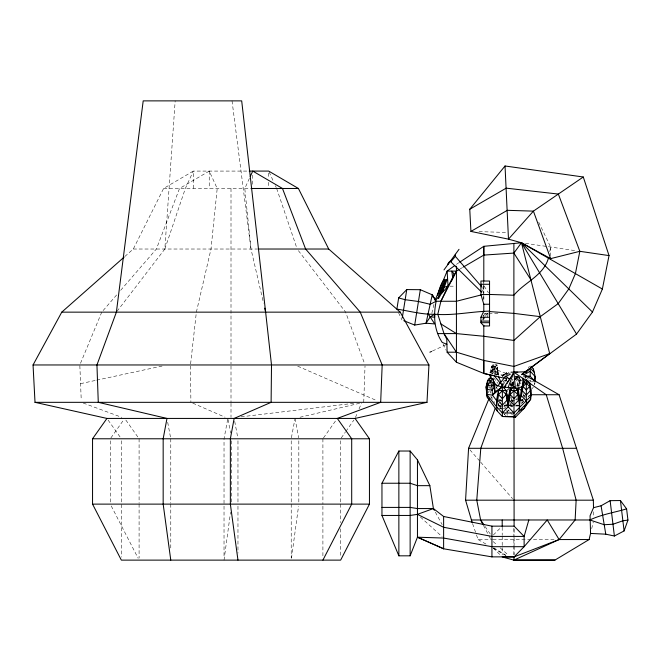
<?xml version="1.0" encoding="UTF-8"?>
<svg xmlns="http://www.w3.org/2000/svg" width="661" height="661" viewBox="0 0 661 661"><rect width="100%" height="100%" fill="white"/><g stroke="black" fill="none" stroke-linecap="round" stroke-linejoin="round"><path stroke-width="0.5" stroke-dasharray="3.31 2.48" d="M483.811 320.23L483.811 316.437M483.811 299.995L483.819 282.379M363.732 402.326L365.021 365.971M117.014 311.339L164.837 249.023L175.173 100.877M513.225 385.66L513.523 381.587M190.608 363.947L196.251 313.165M504.351 375.993L492.734 373.919L492.486 369.623L493.139 364.368L496.932 364.946L498.634 375.159M224.029 560.123L230.532 512.267M291.493 558.115L298.557 506.111M512.184 385.644L513.068 379.645M491.594 373.498L491.47 366.549L493.139 364.368L497.369 369.879L498.419 375.283M524.941 378.538L525.264 376.514L525.52 378.257M511.622 386.173L512.754 379.183M512.283 385.66L513.118 380.571M501.443 386.131L501.922 383.397M513.845 381.571L513.043 386.131L513.043 380.992L512.201 385.702M523.182 395.46L523.487 393.733M534.642 384.553L534.964 382.719M227.657 419.396L224.029 438.78L224.029 504.12M291.402 437.805L294.847 419.396M507.565 391.816L508.127 388.908M549.729 251.676L550.646 247.032L538.715 222.179M495.957 375.398L495.7 372.06L497.369 369.879L494.42 367.062L491.47 366.549L489.95 372.92L492.486 369.623L498.22 370.49L505.839 373.242L509.904 373.44M196.367 312.149L211.008 249.023L217.205 188.476L209.24 171.083L179.519 188.476L156.384 249.023L120.641 290.328M591.694 528.626L593.297 521.901M431.831 313.24L433.98 304.258M164.837 249.023L185.344 188.476L193.309 171.083L249.214 171.083M487.041 317.619L488.479 313.909M505.07 375.159L505.839 373.242L507.078 375.919M520.538 379.687L517.836 386.371L516.547 382.736M101.753 312.149L79.824 364.963L81.245 400.359M355.453 417.479L357.444 412.745M359.039 408.952L361.427 403.268M249.404 178.404L244.793 188.476L250.99 249.023L263.541 303.126M521.174 401.186L522.041 399.384L523.876 401.351M124.838 256.485L133.307 249.023L163.589 188.476L193.309 171.083L193.309 188.476M507.111 412.588L508.565 409.919M493.139 364.368L495.7 372.06L491.908 371.482L494.42 367.062L496.932 364.946L497.369 369.879M519.959 377.324L516.547 381.81M110.874 437.962L123.549 420.057M323.477 437.962L336.152 420.057M341.233 437.962L345.265 432.261M345.835 431.451L353.899 420.057M532.088 388.775L533.287 387.123M483.398 319.387L488.322 312.777M491.098 373.457L490.726 369.342L492.825 366.624L497.559 367.334L498.113 373.506L497.064 374.87M491.908 371.482L496.932 364.946M492.329 374.151L497.559 367.334M495.684 373.787L498.22 370.49L497.725 374.68L505.839 375.076M487.264 393.642L489.289 391.006L490.892 393.088M495.676 388.511L496.94 386.958M507.103 374.514L509.011 372.184M103.099 310.587L117.27 294.219M482.257 319.56L484.91 316.495M485.579 315.727L488.231 312.661M521.405 403.293L524.024 400.376M502.401 376.547L506.235 372.432L508.152 374.49M501.724 385.264L506.235 380.43L506.119 378.373M515.778 378.051L517.15 376.588M507.607 389.8L509.656 387.594M528.238 367.69L529.544 366.293M513.969 384.578L512.035 386.652L510.746 385.264M497.956 405.011L499.22 403.664M499.848 402.987L501.74 400.963M514.002 376.547L517.836 376.828L521.669 380.653L517.836 384.768L516.555 383.397M509.557 405.011L510.821 403.664M511.449 402.987L513.341 400.963M504.26 414.48L506.152 412.456M501.302 384.429L502.525 385.933L504.64 383.777M521.546 401.02L522.958 399.583M523.661 398.864L525.776 396.707M521.562 403.334L523.686 401.186M514.002 380.653L517.836 376.828M493.304 535.046L502.203 526.148M528.056 396.617L529.395 395.361M502.195 376.324L505.839 373.242L501.98 375.861M528.42 396.476L529.882 395.352M515.44 379.307L518.654 376.894M515.497 379.05L518.794 376.596M483.282 315.578L487.992 312.24M456.429 264.334L458.85 262.739M459.957 269.044L462.609 267.49M523.71 396.749L525.388 395.873M432.434 351.016L446.059 344.687M300.003 417.256L359.741 403.26M80.576 383.644L95.663 380.389M96.671 380.166L162.077 366.054M241.133 416.827L354.66 403.185M523.347 376.935L525.305 376.745M163.589 188.476L252.758 188.476M133.307 249.023L257.451 249.023M449.918 286.188L455.495 286.188M483.811 313.38L487.826 313.38M488.826 313.38L498.848 313.38M515.679 377.315L518.497 377.315M504.318 380.653L506.235 380.653M517.836 380.653L521.669 380.653M528.478 380.868L530.196 380.868M503.36 380.992L506.235 380.992M517.836 380.992L521.669 380.992M531.18 381.802L534.138 381.802M516.051 385.933L518.588 385.933M523.19 395.278L525.074 395.278M516.613 398.096L519.439 398.096M515.902 399.087L517.836 399.087M498.658 399.847L500.542 399.847M515.572 399.847L517.447 399.847M521.207 399.847L523.091 399.847M499.493 400.045L501.41 400.045M511.093 400.045L513.01 400.045M499.625 400.376L501.559 400.376M514.737 400.376L510.978 400.376L510.978 397.426M521.207 400.376L523.19 400.376M499.468 400.566L501.402 400.566M511.069 400.566L513.002 400.566M510.978 401.376L512.862 401.376M504.401 405.119L506.285 405.119M509.937 405.119L511.812 405.119M516.514 405.119L518.497 405.119M516.613 405.482L519.439 405.482M498.336 405.689L501.36 405.689M504.384 405.689L506.409 405.689M509.937 405.689L512.961 405.689M515.985 405.689L518.001 405.689M503.36 406.019L498.658 406.019L501.476 408.663M504.293 406.019L507.111 406.019M509.937 406.019L514.737 406.019M515.572 406.019L519.439 406.019M499.468 406.788L501.402 406.788M511.069 406.788L513.002 406.788M499.6 408.473L501.476 408.473M502.418 408.473L505.235 408.473M476.474 534.889L478.093 539.55L492.412 539.55M492.891 539.55L554.075 539.55M479.035 231.647L507.466 232.457M504.822 405.3L506.871 405.358M507.896 405.391L510.978 405.482L509.986 402.797M523.091 375.927L525.123 376.026M515.572 405.119L518.472 405.391M508.078 405.21L510.978 405.482L509.879 404.028M525.487 243.339L575.814 250.726M488.876 387.833L490.867 388.139M499.65 408.663L501.641 409.043M503.294 377.993L508.111 379.117M506.177 410.902L508.053 411.514M515.787 376.092L518.521 377.01M83.245 403.036L121.806 417.355M297.723 366.194L376.91 400.682M192.739 403.127L225.07 417.215M478.093 539.55L487.041 544.697M493.304 548.291L505.83 555.496M493.684 547.762L505.987 555.29M501.476 383.248L503.856 384.809M504.062 406.474L507.136 409.192M507.904 409.87L509.441 411.225M498.658 405.119L501.732 407.829M493.189 541.607L497.022 545.036M500.088 547.779L508.524 555.323M420.446 517.067L442.126 536.699M493.304 548.052L500.831 555.562M506.871 377.464L508.152 378.745M504.293 414.216L505.706 415.653M526.123 376.712L530.196 381.083M517.836 375.853L519.885 378.051M521.058 383.884L517.836 380.43L514.44 374.49M507.607 377.324L508.97 378.786M503.038 381.339L504.954 383.397M505.525 403.664L506.78 405.011M510.185 412.456L513.341 415.835M469.93 449.844L480.076 461.461M480.745 462.237L512.531 498.642M482.48 287.7L483.802 289.229M495.527 386.627L497.369 388.965M492.825 366.624L498.113 373.506M491.47 366.549L495.7 372.06M492.486 369.623L496.75 375.175M490.726 369.342L494.428 374.167M493.684 377.786L496.353 381.257M489.512 386.702L490.569 388.081M491.123 396.501L492.238 397.955M298.4 250.643L345.612 312.149L364.698 364.004M496.94 382.025L498.105 383.57M125.846 420.057L138.521 437.962M108.098 420.057L120.765 437.962M485.141 526.553L490.801 534.774M490.669 396.625L494.659 402.549M484.166 286.106L488.479 292.864M435.343 512.126L442.159 524.594M483.422 525.313L490.892 539.55M111.246 505.954L138.149 558.289M443.118 344.224L446.225 350.429M398.558 312.744L401.938 319.957M507.491 376.82L508.317 378.604M510.796 383.967L511.622 385.751M269.11 172L273.72 182.064M275.397 185.733L276.232 187.559M501.724 384.058L502.525 385.933M472.59 523.702L476.151 533.956M276.653 188.476L296.83 248.049M515.638 377.869L518.265 386.388M482.497 289.882L483.546 293.624M295.021 418.43L298.648 437.805M234.705 421.33L237.786 437.805M228.02 419.396L230.557 432.963M167.696 422.305L170.596 437.805M511.531 383.818L511.87 385.702M510.548 383.397L511.027 386.131L511.027 380.992M232.036 100.877L250.99 249.023M511.003 396.997L511.341 399.847M505.946 378.158L506.053 381.232M593.586 511.788L593.685 516.902M190.5 365.971L190.897 402.326M550.646 247.032L550.646 255.724M534.485 382.711L534.485 384.553M530.196 380.034L530.196 382.165M525.264 376.514L525.264 378.274M524.024 395.278L524.024 396.856M519.439 377.315L519.439 386.214M517.836 376.547L517.836 387.098M514.101 529.23L514.101 535.393M514.101 537.443L514.101 545.655M514.101 546.688L514.101 554.827M513.886 381.405L513.886 385.512M513.886 528.222L513.886 554.984M510.978 383.058L510.978 386.214M510.978 403.053L510.978 408.531M507.111 410.39L507.111 413.257M507.111 413.943L507.111 415.521M506.235 372.432L506.235 375.853M506.235 376.77L506.235 381.785M502.203 527.172L502.203 535.393M502.203 536.418L502.203 545.655M502.203 547.713L502.203 554.876M498.658 403.053L498.658 408.473M494.42 367.062L494.42 374.432M490.553 391.122L490.553 392.898M483.802 282.206L483.802 285.213M483.802 286.023L483.802 293.261M483.802 295.5L483.802 300.218M483.802 315.082L483.802 320.172M340.655 440.78L340.655 503.112M340.655 504.12L340.655 522.661M340.655 528.841L340.655 557.107M322.907 438.78L322.907 504.12M322.907 506.177L322.907 558.115M298.83 440.78L298.83 503.112M291.22 440.78L291.22 503.112M291.22 504.12L291.22 558.115M268.688 173.132L268.688 178.247M268.688 182.337L268.688 187.451M252.758 175.173L252.758 184.386M237.968 440.78L237.968 504.12M237.968 506.177L237.968 553.092M231.639 440.821L231.639 503.095M231.003 188.476L231.003 363.947M231.003 365.971L231.003 402.326M231.003 403.326L231.003 417.422M224.029 506.152L224.029 558.091M209.24 171.083L209.24 188.476M170.778 438.78L170.778 503.112M170.778 504.12L170.778 549.068M139.091 438.78L139.091 503.095M139.091 504.12L139.091 558.091M121.343 440.78L121.343 557.107M110.304 440.821L110.304 503.095"/><path stroke-width="0.99" d="M463.493 266.978L483.802 255.105L483.811 246.313L521.463 242.752L550.646 258.625L579.837 251.312L609.029 255.592L602.378 289.039L592.463 312.033L576.541 334.086L522.05 374.176M124.07 257.17L61.762 312.149L33.05 364.963L35.008 402.326L106.95 418.43L355.056 418.43L426.989 402.326L428.948 364.963L400.236 312.149L328.699 249.023L298.408 188.476L268.688 171.083L249.214 171.083M589.108 539.55L559.123 539.55L514.101 556.868L502.203 556.926L513.886 560.123L554.959 560.09L589.108 539.55L590.562 533.427L590.058 515.828L593.504 507.689L593.355 500.187L559.082 394.733L522.372 373.721M472.268 522.777L465.575 500.187L468.575 448.298L489.049 398.492M513.886 560.123L514.101 556.868L524.123 546.688L547.217 519.976L559.123 539.55L513.886 560.123L554.959 560.09M497.328 411.101C495.568 404.243 496.932 397.203 498.534 390.461L502.368 386.346L502.368 416.513L513.969 416.513L519.017 411.101C520.133 401.723 520.347 392.171 523.074 383L526.33 379.505L529.585 383L531.262 390.428L530.618 399.384L524.024 408.473L515.572 417.091L502.368 416.513L497.328 411.101L487.248 397.195C485.843 391.643 489.157 386.082 487.603 380.463L489.28 378.282L493.065 378.86L494.354 384.405L495.023 391.874L492.486 395.171L486.752 394.303L486.091 386.834L487.603 380.463L490.553 380.984L493.503 383.793L495.023 391.874L501.98 387.156L494.354 384.405M522.719 386.47L518.207 388.131L510.094 387.553L508.169 400.566L510.135 390.461L513.969 386.346L517.803 390.461L519.769 400.566C521.736 394.947 523.058 388.965 523.074 383L529.585 383L529.585 386.495L531.262 395.716L513.969 413.001L502.368 413.001L496.568 406.788L498.534 394.576L498.534 390.461L506.202 390.461L508.169 400.566L508.169 405.895M435.673 300.458L432.236 294.814L420.33 289.7L406.771 289.576L398.657 297.913L396.873 309.133C409.514 310.992 421.726 314.619 434.69 314.239C453.132 315.818 471.235 311.571 489.553 311.124M402.26 317.933L406.771 289.576M403.764 320.684L414.703 325.063L420.33 289.7M446.91 344.29L442.234 342.448C434.021 330.194 433.244 315.355 436.161 301.259L432.236 294.814L426.048 323.212L414.703 325.063M437.689 295.112C439.053 290.088 441.201 282.14 444.572 279.306M459.081 269.556L456.429 271.109L448.051 286.188L440.904 301.259L437.797 314.239L444.01 333.598L446.778 339.134L447.117 352.197L456.429 362.228L483.802 373.448L492.693 375.522M526.528 370.714L526.123 372.35L529.519 368.706M528.825 519.976L524.123 536.418L524.123 546.688L491.933 546.688L443.622 538.054L417.455 537.203L410.134 555.827L398.864 555.827L381.959 515.456L381.959 483.241L398.864 451.025L410.134 451.025L417.455 459.882L429.857 485.661L433.401 508.557L434.368 510.342M590.562 533.427L605.773 534.179L614.391 536.021L624.1 530.923L627.95 520.091L626.595 508.871L620.431 500.542L610.128 500.658L601.072 505.772L593.504 507.689M495.279 408.126L480.787 448.298L476.771 500.187L480.621 519.976L482.951 524.429M508.185 387.329L513.886 372.184L513.886 243.612M497.345 398.649L496.568 400.566L492.486 395.171L491.834 385.974L489.28 378.282M435.087 300.317L447.117 271.109L454.875 265.466M250.246 176.578L252.758 171.083L282.478 188.476L305.613 249.023L360.245 312.149L382.174 364.963L380.678 402.326L337.3 418.43L351.702 438.78L351.702 504.12L322.907 560.123M489.553 304.234L483.802 304.234L480.927 294.558L480.927 281.032L489.553 281.032L489.553 325.964L483.802 325.964L480.927 322.692L480.927 317.247L483.802 311.124L483.802 303.994M440.904 301.259L456.429 271.109L447.117 271.109L448.051 286.188L441.374 293.724M355.056 418.43L369.449 438.78L369.449 504.12L340.655 560.123L121.343 560.123L92.548 504.12L92.548 438.78L106.95 418.43M504.36 387.784L505.946 385.173M507.012 383.438L513.886 372.184L525.462 371.788L526.734 370.738M430.303 316.817L434.698 317.222L434.69 314.239L430.303 316.817L426.048 323.212L434.698 323.923L428.113 313.752M503.847 387.602L510.193 378.232M516.621 390.461L518.207 388.131L521.397 390.428L521.397 395.716L526.33 401.004M443.977 269.928L459.023 249.313M483.802 255.105L513.886 253.072L521.463 242.752L602.378 289.039M491.635 375.357L490.536 376.787L490.702 378.646M592.463 312.033L521.463 242.752L508.483 239.15L470.913 231.416L469.764 209.256L505.037 165.985L583.283 176.999L609.029 255.592M497.576 386.181L505.83 376.076M559.123 539.55L575.128 519.976L576.144 500.187L562.643 448.298L546.25 394.733L513.886 372.184L515.382 388.172M481.605 292.104L450.802 261.797L455.363 256.361L455.363 254.32M435.368 300.507L439.375 295.988M502.368 413.001L508.169 406.788L510.135 394.576L510.135 390.461L517.803 390.461L517.803 394.576L519.769 406.788M470.913 231.416L507.334 210.314L533.41 211.132L550.646 258.625L548.432 258.178C543.466 275.629 524.727 282.14 513.886 295.236L489.818 294.459M469.764 209.256L506.186 188.154L558.347 194.061L579.837 251.312L575.4 273.613L568.799 288.94L558.181 303.639L540.293 316.652L513.886 340.44L483.802 336.267L456.429 333.598L437.797 333.598M492.486 395.171L501.98 387.156M521.612 374.68L549.704 353.602L521.463 242.752L576.541 334.086M583.283 176.999L533.41 211.132L508.483 239.15L505.037 165.985M459.659 262.202L483.802 246.313L483.802 281.198M523.702 374.944L530.196 371.226L535.121 376.514L535.121 381.802M510.358 374.126L503.294 377.993L483.811 373.44L483.802 360.419L456.429 352.197L447.117 352.197M429.881 352.197L431.583 351.412M471.301 519.976L589.843 519.976C601.56 514.415 614.358 512.523 626.595 508.871M417.455 514.357L433.401 508.557L443.622 516.489L491.933 526.148L514.101 526.148L524.123 536.418L491.933 536.418L443.622 527.271L417.455 514.357L410.134 515.456L381.959 515.456M549.704 353.602L513.886 366.45L483.802 360.419M481.852 294.765L456.429 301.259L436.161 301.259L430.171 304.283L418.454 301.482L405.16 299.706L398.657 297.913M443.762 287.262L448.051 286.188M627.95 520.091L622.877 520.794L612.97 524.239L604.212 524.71L589.843 519.976M526.28 376.654L530.196 376.274L534.485 380.868L535.121 376.514L534.27 372.35L533.452 369.086L530.849 366.293M251.924 188.476L298.408 188.476M258.203 249.023L328.699 249.023M489.553 284.271L480.927 284.271L481.456 286.139M480.927 294.558L489.553 294.558M61.762 312.149L400.236 312.149M480.927 317.247L489.553 317.247M480.927 321.089L489.553 321.089M480.927 322.692L489.553 322.692M33.05 364.963L428.948 364.963M510.961 372.184L517.753 372.184M531.08 394.733L559.082 394.733M35.008 402.326L426.989 402.326M92.548 438.78L369.449 438.78M468.575 448.298L576.632 448.298M381.959 483.241L410.134 483.241L417.455 485.661L429.857 485.661M465.575 500.187L593.355 500.187M92.548 504.12L369.449 504.12M381.959 507.408L410.134 507.408L417.455 508.557L433.401 508.557M417.455 459.882L417.455 537.203L443.622 548.804L491.933 556.868L514.101 556.868M526.131 376.076L530.196 376.274L530.196 367.979L534.27 372.35M502.988 387.206L510.094 387.553L511.06 389.255M489.818 311.579L513.886 313.38L540.293 316.652M513.969 416.513L515.572 417.091M417.455 537.203L443.622 548.737M440.904 323.923L456.429 333.598M450.058 261.591L449.703 261.335L447.629 264.177L447.984 264.441M448.902 263.177L448.439 263.061M489.388 399.31L487.248 397.195L487 394.419M502.368 386.346L506.202 390.461L506.202 394.576L508.169 406.788L513.969 413.001M455.363 256.361L481.819 286.94M493.957 375.423L500.691 383.686M486.752 394.303L496.568 406.788M480.621 519.976L484.009 524.908M492.247 379.331L490.536 376.787L490.247 374.853M493.387 381.017L496.816 386.098M444.01 333.598L456.429 352.197M513.886 253.072L530.874 279.702M524.644 382.81L522.562 378.232L523.165 385.247M498.526 376.555L500.922 382.182M432.236 294.814L433.286 297.574M264.706 308.142L265.631 312.149L271.506 364.963L271.109 402.326L234.159 418.43L230.359 438.78L230.359 504.12L237.968 560.123M601.072 505.772L605.773 534.179M486.091 386.834L486.835 392.56M170.778 560.123L163.168 504.12L163.168 438.78L166.977 418.43L98.274 402.326L96.944 364.963L116.386 312.149L143.197 100.877L241.695 100.877L265.631 312.149M518.207 388.131L519.769 400.566M620.431 500.542L624.1 530.923M610.128 500.658L614.391 536.021M493.693 381.257L494.246 387.42L492.148 390.147L487.413 389.428L486.868 383.264M490.115 374.787L490.454 378.522M514.101 526.148L513.969 386.346M533.452 369.086L533.452 370.829M530.618 396.625L530.618 399.384L519.017 411.101L524.024 408.473L526.33 403.978L526.33 379.505M530.403 386.264L530.403 390.634L526.33 394.997L522.256 390.634L522.256 386.264M518.761 394.906L518.761 400.045L513.969 405.185L509.177 400.045L509.177 394.906M507.161 394.906L507.161 400.045L502.368 405.185L497.576 400.045L497.576 394.906M502.203 519.976L502.203 526.148M491.933 526.148L491.933 556.926M483.802 325.204L483.802 373.44M456.429 266.276L456.429 362.228M450.802 260.574L450.802 261.797M443.622 516.489L443.622 548.804M410.134 451.025L410.134 555.827M398.864 451.025L398.864 555.827M438.342 297.186L438.458 298.689L443.118 290.377L447.117 279.248A51.384 6.164 -67.9 0 1 445.043 279.545L440.383 290.377L438.342 297.186M440.077 293.484L440.152 294.418L443.035 289.27L445.654 280.537L442.763 285.676L440.077 293.484M440.945 291.633L440.994 292.278L442.994 288.717L444.803 282.668L442.804 286.23L440.945 291.633M442.523 289.262L443.448 287.163L442.523 289.262M452.735 277.752L451.281 281.099A11.138 0.43 -62.8 0 0 454.041 275.406A24.143 7.453 -76.2 0 0 451.769 271.109L452.735 277.752M490.553 380.984L488.041 385.396L491.834 385.974L493.503 383.793L493.065 378.86L490.553 380.984M506.202 394.576L502.368 398.682L498.534 394.576L502.368 390.742L506.202 394.576M517.803 394.576L513.969 398.682L510.135 394.576L513.969 390.742L517.803 394.576M529.585 386.495L526.33 389.99L523.074 386.495L526.33 383.173L529.585 386.495"/></g></svg>
